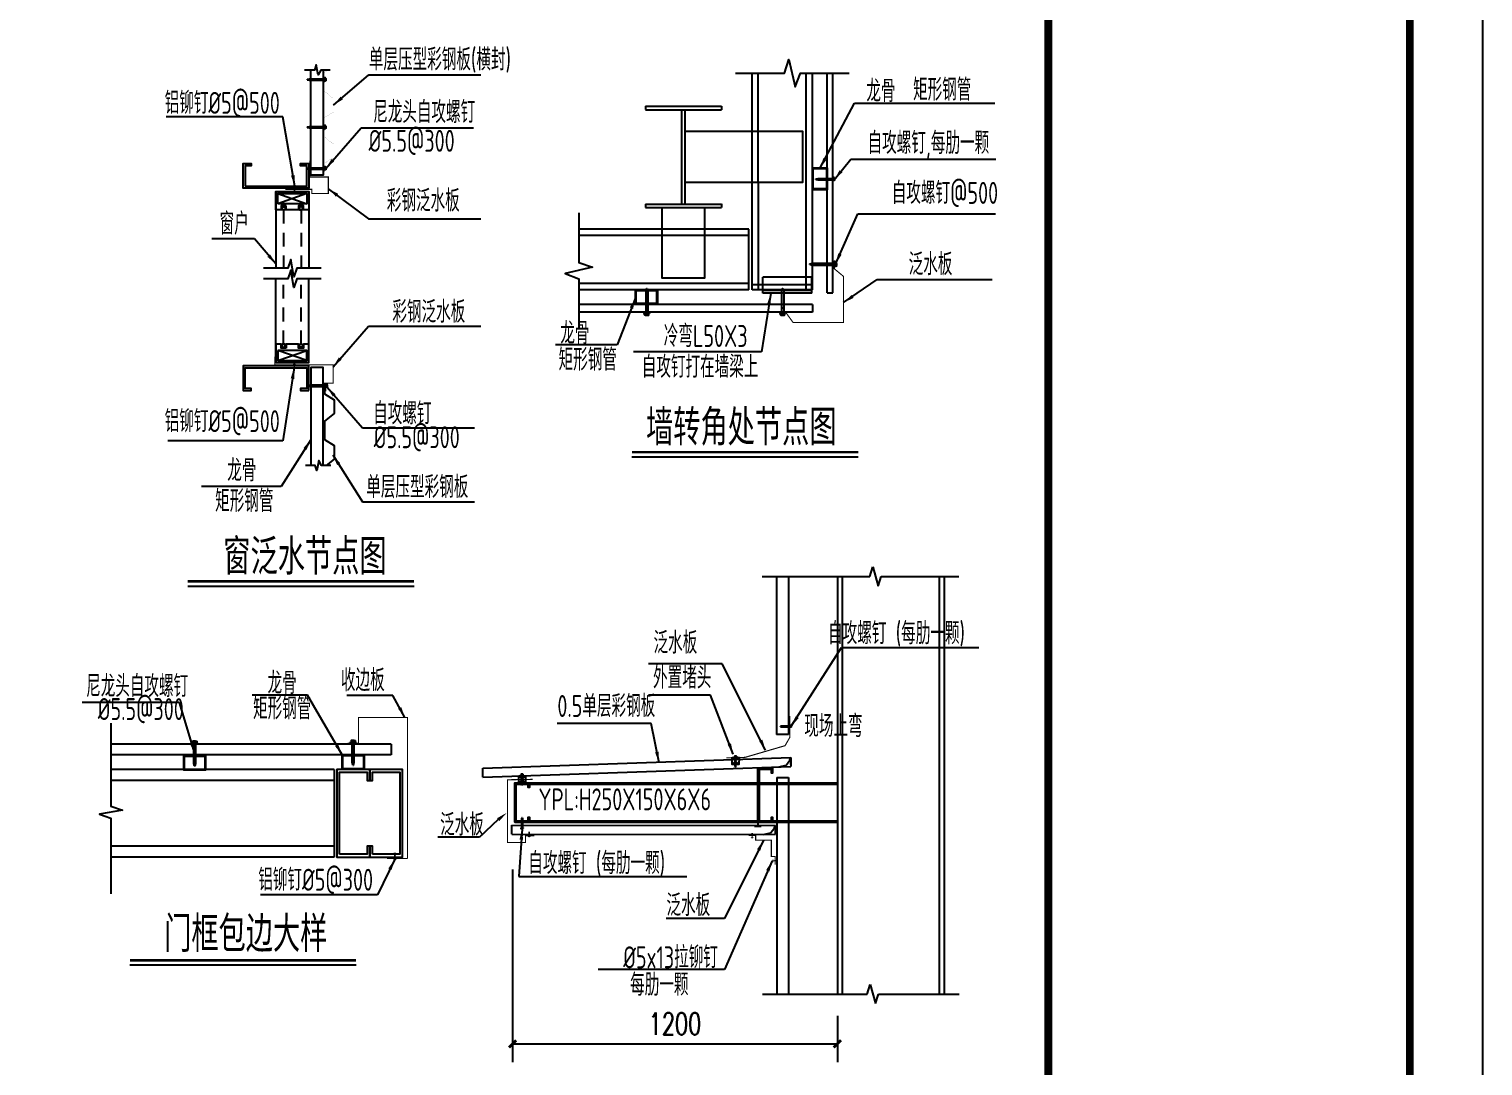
# Model space of a CAD drawing. Extents: x 180850 to 1399066, y 113487 to 334416.
# Drawn here: x 754088 to 793893, y 270012 to 298401 of the extents above; entities that cross this region are included whole.
import ezdxf
from ezdxf.enums import TextEntityAlignment as Align

# ---------------------------------------------------------------- set-up
doc = ezdxf.new("R2010")
doc.units = 0
doc.header["$LTSCALE"] = 1000
doc.linetypes.add('x2', pattern=[1.25, 0.75, -0.5])
for name, color, linetype in [('8', 3, 'Continuous'), ('AXIS', 3, 'Continuous'), ('E_LINE', 7, 'Continuous'), ('GZ', 50, 'Continuous'), ('LT', 27, 'Continuous'), ('PUB_TEXT', 7, 'Continuous'), ('PUB_TITLE', 4, 'Continuous'), ('TEXT', 7, 'Continuous'), ('THIN', 7, 'Continuous'), ('WINDOW', 4, 'Continuous'), ('粗实线', 2, 'Continuous')]:
    doc.layers.add(name, color=color, linetype=linetype)
doc.styles.add('_TCH_DIM_T3', font='SIMPLEX', dxfattribs={"width": 0.705882, "bigfont": 'GBCBIG'})
doc.styles.add('C', font='tssdeng.shx', dxfattribs={"height": 3, "bigfont": 'tssdchn.shx'})
doc.styles.add('标准字体', font='tssdeng.shx', dxfattribs={"width": 0.7, "bigfont": 'tssdchn.shx'})
doc.dimstyles.new('TCH-200-1', dxfattribs={"dimtxt": 595, "dimasz": 200, "dimexe": 500, "dimexo": 600, "dimgap": 252.5, "dimtad": 1, "dimdec": 0, "dimzin": 0, "dimdsep": 46, "dimtxsty": '_TCH_DIM_T3', "dimblk": 'ARCHTICK', "dimcen": 0.09, "dimclrd": 3, "dimclre": 3, "dimclrt": 7, "dimazin": 2, "dimtfac": 1, "dimtdec": 0, "dimtix": 1, "dimtmove": 2, "dimatfit": 3, "dimfxl": 1, "dimtolj": 1, "dimtzin": 0, "dimarcsym": 0})

# ---------------------------------------------------------------- blocks, each defined once
blk = doc.blocks.new('_ArchTick')
at = {"color": 0, "linetype": 'ByBlock', "const_width": 0.4}
blk.add_lwpolyline([(-0.5, -0.5), (0.5, 0.5)], dxfattribs=at)
blk = doc.blocks.new('*D581')
at = {"layer": 'AXIS', "color": 3, "lineweight": -2, "transparency": 16777216}
for p, q in [((767326, 275390), (767326, 270115)), ((776217, 271382), (776217, 270115)), ((767326, 270615), (776217, 270615))]:
    blk.add_line(p, q, dxfattribs=at)
at = {"layer": 'Defpoints', "color": 0, "transparency": 16777216}
for p in [(767326, 275990), (776217, 271982), (776217, 270615)]:
    blk.add_point(p, dxfattribs=at)
at = {"layer": 'AXIS', "color": 3, "lineweight": -2, "transparency": 16777216, "xscale": 200, "yscale": 200, "zscale": 200, "rotation": 180}
blk.add_blockref('_ArchTick', (767326, 270615), dxfattribs=at)
at = {"layer": 'AXIS', "color": 3, "lineweight": -2, "transparency": 16777216, "xscale": 200, "yscale": 200, "zscale": 200}
blk.add_blockref('_ArchTick', (776217, 270615), dxfattribs=at)
at = {"layer": 'AXIS', "color": 7, "transparency": 16777216, "insert": (771772, 271165), "char_height": 595, "attachment_point": 5, "style": '_TCH_DIM_T3'}
blk.add_mtext('\\A1;1200', dxfattribs=at)
blk = doc.blocks.new('MD')
at = {"linetype": 'Continuous', "ltscale": 20}
blk.add_hatch(color=256, dxfattribs=at).paths.add_polyline_path([(8.6, -7.8), (8.6, -2.6), (-13.3, -4.2), (-13.2, 4.1), (8.6, 2.4), (8.6, 7.6, -0.696305)])
blk = doc.blocks.new('*X373')
at = {"color": 0}
for p, q in [((903710.7, -307545.5), (903713.7, -307542.6)), ((903710.7, -307554.3), (903716.7, -307548.3)), ((903710.7, -307563.2), (903716.7, -307557.2)), ((903710.7, -307572), (903716.7, -307566)), ((903710.7, -307580.9), (903716.7, -307574.9)), ((903710.7, -307589.7), (903716.7, -307583.7)), ((903710.7, -307598.5), (903716.7, -307592.5)), ((903712.2, -307606), (903716.1, -307602))]:
    blk.add_line(p, q, dxfattribs=at)
blk = doc.blocks.new('AUDIT_I_040821143925-1')
at = {"linetype": 'Continuous', "ltscale": 20, "xscale": -0.899999999919668, "yscale": 0.8999999999068677, "zscale": 0.9, "rotation": 269.9996944201824}
blk.add_blockref('*X373', (276843.2, -813343.8), dxfattribs=at)
blk = doc.blocks.new('GD')
at = {"linetype": 'Continuous', "ltscale": 20}
for p, q in [((0, 1.3), (15, 3.6)), ((0, -1.3), (0, 1.3)), ((15, 3.6), (137.5, 3.6)), ((108.1, -3.6), (108.1, 3.6)), ((137.5, -9.7), (137.5, 9.7)), ((137.5, 9.7), (140.8, 9.7)), ((140.8, -9.7), (140.8, 9.7)), ((148.5, 7.5), (140.8, 7.5)), ((148.5, 3.4), (140.8, 3.4)), ((150, -5.5), (150, 5.4)), ((0, -1.3), (15, -3.6)), ((15, -3.6), (137.5, -3.6)), ((137.5, -9.7), (140.8, -9.7)), ((148.5, -3.4), (140.8, -3.4)), ((148.5, -7.5), (140.8, -7.5))]:
    blk.add_line(p, q, dxfattribs=at)
blk.add_ellipse((148.5, 5.4), major_axis=(0, 2.08), ratio=0.698493, start_param=3.141597, end_param=6.28319, dxfattribs=at)
at = {"linetype": 'Continuous', "ltscale": 20, "extrusion": (0, 0, -1)}
for centre, major_axis, ratio, start_param, end_param in [((148.5, 0), (0, 3.37), 0.429967, -0.000017, 3.141602), ((148.5, -5.5), (0, 2.08), 0.698493, -0.000005, 3.141588)]:
    blk.add_ellipse(centre, major_axis=major_axis, ratio=ratio, start_param=start_param, end_param=end_param, dxfattribs=at)
at = {"layer": 'PUB_TEXT', "xscale": 1.825602383585646, "yscale": 1.341960000107064, "zscale": 1.34196}
blk.add_blockref('AUDIT_I_040821143925-1', (0, 0), dxfattribs=at)
blk = doc.blocks.new('$五金$00000002')
at = {"layer": 'E_LINE'}
blk.add_blockref('MD', (-0.4, 0.1, 0), dxfattribs=at)

msp = doc.modelspace()

# ---------------------------------------------------------------- linework, layer by layer
for p, q in [((775939.16, 291176.03), (775939.16, 297193.87)), ((776094.61, 291176.03), (776094.61, 297193.87)), ((775939.16, 291176.03), (776094.61, 291176.03)), ((775533.45, 290863.67), (769142.35, 290863.67)), ((775533.45, 290646.15), (769142.35, 290646.15)), ((775533.45, 290863.67), (775533.45, 290646.15)), ((763997.22, 278820.52), (756328.99, 278820.52)), ((763997.22, 278820.52), (763997.22, 278530.5)), ((763997.22, 278530.5), (756328.99, 278530.5)), ((774040.94, 277017.05, -21.39), (774040.94, 276579.28, -21.39)), ((773948.9, 276579.28, -21.39), (774132.97, 276579.28, -21.39))]:
    msp.add_line(p, q)
at = {"color": 3}
for p, q in [((775522.15, 291609.57), (774179.84, 291609.57)), ((774179.84, 291171.62), (774179.84, 291609.57)), ((775522.15, 291171.77), (775522.15, 291609.57)), ((775522.15, 291247.76), (774179.84, 291247.6)), ((775522.15, 291171.77), (774179.84, 291171.62))]:
    msp.add_line(p, q, dxfattribs=at)
at = {"color": 0, "ltscale": 30}
for p, q in [((774551.98, 283410.95, -76.46), (774551.98, 279083.48, -76.46)), ((774876.81, 283410.95, -76.46), (774876.81, 279083.48, -76.46)), ((774876.81, 279083.48, -76.46), (774551.98, 279083.48, -76.46)), ((774556.72, 277912.52, -76.46), (774556.72, 271981.52, -76.46)), ((774556.72, 277912.52, -76.46), (774881.54, 277912.52, -76.46)), ((774881.54, 277912.52, -76.46), (774881.54, 271981.52, -76.46))]:
    msp.add_line(p, q, dxfattribs=at)
at = {"linetype": 'ByBlock'}
for p, q in [((773338.48, 278454.26, -21.39), (773522.32, 278263.36, -21.39)), ((773522.32, 278454.26, -21.39), (773338.48, 278263.36, -21.39)), ((767493.28, 277957.5, -21.78), (767677.12, 277766.61, -21.78)), ((767677.12, 277957.5, -21.78), (767493.28, 277766.61, -21.78))]:
    msp.add_line(p, q, dxfattribs=at)
at = {"const_width": 3}
msp.add_lwpolyline([(762270.25, 297279.81), (762157.12, 297207.63), (762157.12, 296707.57), (762418.48, 296503.35), (762418.48, 296129.33), (762155.31, 295961.42), (762155.31, 295461.36), (762418.48, 295255.72), (762418.48, 294881.7), (762155.31, 294713.79), (762155.31, 294463.76)], dxfattribs=at)
at = {"color": 1, "const_width": 30}
for points in [[(761099.24, 294013.86), (761830.42, 294013.86), (761830.42, 293901.37), (762280.38, 293901.37), (762280.38, 294351.33), (761774.18, 294351.33), (761774.18, 294801.28)], [(774634.23, 290629.84), (774815.19, 290629.84), (775008.22, 290364.25), (776388.58, 290364.25), (776388.58, 291627.89), (776111.11, 291857.27), (776111.11, 292062.5)], [(762208.35, 288480.14), (762208.35, 288705.12), (762410.83, 288705.12), (762410.83, 289211.32), (761804.89, 289211.32), (760816.69, 289211.32), (760816.69, 289436.3)], [(764449.94, 275693.61), (764449.94, 279548.9), (763107.56, 279548.9), (763107.56, 278845.78), (762807.64, 278845.78)], [(764449.94, 275693.61), (763889.81, 275693.61)]]:
    msp.add_lwpolyline(points, dxfattribs=at)
for points, elevation in [([(774916.96, 279594.3), (774918.86, 279012.16), (774785.65, 278780.74), (773691.2, 278460.96), (773176.88, 278447.74)], -21.39), ([(767878.38, 277858.92), (767184.65, 277846.86), (767184.65, 276132.09), (767677.12, 276132.09), (767677.12, 276315.36), (767920.16, 276315.36)], -21.39), ([(773790.86, 276319.49), (773980.13, 276319.49), (773980.13, 276191.76), (774410.6, 276191.76), (774410.6, 275745.26), (774512.23, 275745.26), (774512.23, 275523.39)], -76.46)]:
    msp.add_lwpolyline(points, dxfattribs=dict(at, elevation=elevation))
at = {"linetype": 'ByBlock'}
for points, elevation in [([(773342.12, 278454.35), (773525.96, 278454.35), (773522.32, 278263.36), (773338.48, 278263.36)], -21.39), ([(767493.28, 277957.5), (767677.12, 277957.5), (767677.12, 277766.61), (767493.28, 277766.61)], -21.78)]:
    msp.add_lwpolyline(points, close=True, dxfattribs=dict(at, elevation=elevation))
at = {"layer": '8', "color": 1, "linetype": 'Continuous', "ltscale": 0.2}
msp.add_line((775539.59, 291395.44), (773882.25, 291395.65), dxfattribs=at)
at = {"layer": 'AXIS', "linetype": 'ByBlock'}
for p, q in [((766510.8, 278161.55, -21.39), (774939.6, 278455.89, -21.39)), ((774625.87, 278197.5, -21.39), (774817.12, 278250.06, -21.39)), ((774817.12, 278250.06, -21.39), (774871.64, 278323.24, -21.39)), ((774871.64, 278323.24, -21.39), (774917.2, 278386.72, -21.39)), ((774917.2, 278386.72, -21.39), (774939.6, 278455.89, -21.39)), ((774935.52, 278306.49, -21.39), (774941.71, 278209.49, -21.39)), ((774939.6, 278455.89, -21.39), (774939.6, 278208.45, -21.39)), ((766510.8, 277914.11, -21.39), (774939.6, 278208.45, -21.39)), ((766510.8, 277914.11, -21.39), (766510.8, 278161.55, -21.39)), ((766933.32, 276756.39, -21.39), (766418.45, 276278.11, -21.39)), ((766418.45, 276278.11, -21.39), (765281.48, 276278.11, -21.39)), ((767307.85, 276602.7, -76.46), (774520.04, 276598.36, -76.46)), ((767307.85, 276355.27, -76.46), (767307.85, 276602.7, -76.46)), ((767307.85, 276355.27, -76.46), (774511.27, 276351.08, -76.46)), ((774197.21, 276349.29, -76.46), (774390.21, 276397, -76.46)), ((774390.21, 276397, -76.46), (774447.29, 276468.21, -76.46)), ((774390.21, 276397, -76.46), (774447.29, 276468.21, -76.46)), ((774447.29, 276468.21, -76.46), (774495.06, 276530.03, -76.46)), ((774495.06, 276530.03, -76.46), (774520.04, 276598.36, -76.46)), ((774520.05, 276598.47, -76.46), (774511.27, 276351.08, -76.46))]:
    msp.add_line(p, q, dxfattribs=at)
msp.add_solid([(766902.09, 276795.17, -21.39), (766964.54, 276717.62, -21.39), (767165.98, 276943.75, -21.39)], dxfattribs=at)
at = {"layer": 'E_LINE'}
for points in [[(762174.29, 288715.53), (762174.29, 288413.42), (762437.46, 288245.5), (762437.46, 287871.48), (762176.1, 287667.26), (762176.1, 287167.2)], [(762176.1, 287469.32), (762176.1, 287167.2), (762439.27, 286999.28), (762439.27, 286625.27), (762221.49, 286455.1)]]:
    msp.add_lwpolyline(points, dxfattribs=at)
at = {"layer": 'GZ'}
for p, q in [((770961.75, 296286.58), (773044.18, 296286.58)), ((770961.75, 296192.83), (773044.18, 296192.83)), ((770963.05, 296287.35), (770963.05, 296196.8)), ((771956.09, 293611.74), (771956.09, 296192.83)), ((772049.84, 293611.74), (772049.84, 296192.83)), ((773051.75, 296189.26), (773051.75, 296287.35)), ((770961.75, 293611.74), (773044.18, 293611.74)), ((770961.75, 293611.74), (770961.75, 293517.99)), ((770961.75, 293517.99), (773044.18, 293517.99)), ((773051.75, 293514.42), (773051.75, 293612.52)), ((774161.75, 283410.95, -76.46), (777107.85, 283410.95, -76.46)), ((776217.15, 283410.95, -76.46), (776217.15, 271981.52, -76.46)), ((776353.84, 283410.95, -76.46), (776353.84, 271981.52, -76.46)), ((777107.85, 283410.95, -76.46), (777191.85, 283674.95, -76.46)), ((777191.85, 283674.95, -76.46), (777335.85, 283146.95, -76.46)), ((777335.85, 283146.95, -76.46), (777419.85, 283410.95, -76.46)), ((777419.85, 283410.95, -76.46), (779548.04, 283410.95, 363.82)), ((779006.51, 283410.95, 231.36), (779006.51, 271981.52, 231.36)), ((779143.2, 283410.95, 231.36), (779143.2, 271981.52, 231.36)), ((774166.48, 271981.52, -76.46), (777034.8, 271981.52, -76.46)), ((777034.8, 271981.52, -76.46), (777118.8, 272245.52, -76.46)), ((777118.8, 272245.52, -76.46), (777262.8, 271717.52, -76.46)), ((777262.8, 271717.52, -76.46), (777346.8, 271981.52, -76.46)), ((777346.8, 271981.52, -76.46), (779552.77, 271981.52, 363.82))]:
    msp.add_line(p, q, dxfattribs=at)
for points in [[(772049.84, 295602.51), (775262.23, 295602.51), (775262.23, 294203.28), (772049.84, 294203.28)], [(771424.18, 293517.99), (772581.75, 293517.99), (772581.75, 291580.01), (771424.18, 291580.01)]]:
    msp.add_lwpolyline(points, close=True, dxfattribs=at)
at = {"layer": 'LT'}
for p, q in [((773882.25, 291263.15), (773881.25, 297193.87)), ((774054.9, 291263.13), (774053.89, 297193.87)), ((775366.92, 291262.96), (775365.95, 297193.87)), ((775539.59, 291262.94), (775538.58, 297193.87)), ((773790.99, 292920.49), (769142.35, 292921.25)), ((773791.01, 292747.86), (769142.35, 292748.61)), ((773791.19, 291263.15), (773790.99, 292920.49)), ((773791.17, 291435.8), (769142.35, 291436.56)), ((773791.19, 291263.16), (769142.35, 291263.92)), ((775539.59, 291262.94), (773882.25, 291263.15)), ((762441.15, 278130.5), (756328.99, 278130.5)), ((762441.15, 278130.5), (762441.15, 275731.1)), ((762441.15, 277830.57), (756328.99, 277830.57)), ((767382.39, 277766.17, -76.46), (776219.59, 277766.17, -76.46)), ((767382.39, 277766.17, -76.46), (767382.73, 276727.16, -21.78)), ((767382.39, 277728.06, -76.46), (776219.59, 277728.06, -76.46)), ((767382.72, 276724.27, -23.78), (776217.15, 276724.38, -76.46)), ((767382.73, 276686.27, -21.78), (776217.15, 276686.27, -76.46)), ((762441.15, 276031.02), (756328.99, 276031.02)), ((762441.15, 275731.1), (756328.99, 275731.1))]:
    msp.add_line(p, q, dxfattribs=at)
for points in [[(762330.32, 297279.81), (762071.76, 297279.81), (762004.33, 297149.5), (761950.12, 297419.06), (761899.25, 297279.81), (761631.66, 297279.81)], [(773431.25, 297193.87), (773881.25, 297193.87), (774765.93, 297193.87), (774885.93, 297568.87), (775063.4, 296819.8), (775209.93, 297193.87), (776094.61, 297193.87), (776544.61, 297193.87)], [(762139.76, 297279.81), (762139.76, 294404.17), (761802.3, 294404.17), (761802.3, 297279.81)], [(769142.35, 293371.25), (769142.35, 292921.25), (769142.35, 292005.7), (769517.35, 291885.7), (768768.29, 291708.23), (769142.35, 291561.7), (769142.35, 290646.15), (769142.35, 290196.15)], [(762139.76, 286455.1), (762139.76, 289138.78), (761802.3, 289138.78), (761802.3, 286455.1)], [(762350.78, 286455.1), (762092.21, 286455.1), (762024.78, 286585.41), (761970.57, 286315.85), (761919.71, 286455.1), (761652.11, 286455.1)], [(756328.99, 279396.53), (756328.99, 277128.74), (756643.91, 277014.12), (756014.07, 276903.06), (756328.99, 276791.33), (756328.99, 274722.68)]]:
    msp.add_lwpolyline(points, dxfattribs=at)
for points in [[(760002.48, 294098.23), (761689.81, 294098.23), (761689.81, 294660.67), (761521.08, 294660.67), (761521.08, 294716.92), (761746.05, 294716.92), (761746.05, 294041.98), (759946.23, 294041.98), (759946.23, 294716.92), (760171.21, 294716.92), (760171.21, 294660.67), (760002.48, 294660.67)], [(775539.16, 294603.22), (775939.16, 294603.22), (775939.16, 294003.22), (775539.16, 294003.22)], [(775559.16, 294583.22), (775919.16, 294583.22), (775919.16, 294023.22), (775559.16, 294023.22)], [(771289.42, 291263.67), (771289.42, 290863.67), (770689.42, 290863.67), (770689.42, 291263.67)], [(771269.42, 291243.67), (771269.42, 290883.67), (770709.42, 290883.67), (770709.42, 291243.67)], [(761746.05, 288508.26), (761746.05, 289183.2), (759946.23, 289183.2), (759946.23, 288508.26), (760171.21, 288508.26), (760171.21, 288564.51), (760002.48, 288564.51), (760002.48, 289126.95), (761689.81, 289126.95), (761689.81, 288564.51), (761521.08, 288564.51), (761521.08, 288508.26)], [(758922.26, 278508.9), (758922.26, 278108.9), (758322.26, 278108.9), (758322.26, 278508.9)], [(758902.26, 278488.9), (758902.26, 278128.9), (758342.26, 278128.9), (758342.26, 278488.9)], [(763259.46, 278530.5), (763259.46, 278130.5), (762659.46, 278130.5), (762659.46, 278530.5)], [(763239.46, 278510.5), (763239.46, 278150.5), (762679.46, 278150.5), (762679.46, 278510.5)], [(762591.12, 275806.08), (762591.12, 278055.52), (763340.93, 278055.52), (763340.93, 277830.57), (763415.91, 277830.57), (763415.91, 278130.5), (762516.14, 278130.5), (762516.14, 275731.1), (763415.91, 275731.1), (763415.91, 276031.02), (763340.93, 276031.02), (763340.93, 275806.08)], [(763490.89, 275806.08), (763490.89, 276031.02), (763415.91, 276031.02), (763415.91, 275731.1), (764315.69, 275731.1), (764315.69, 278130.5), (763415.91, 278130.5), (763415.91, 277830.57), (763490.89, 277830.57), (763490.89, 278055.52), (764240.7, 278055.52), (764240.7, 275806.08)]]:
    msp.add_lwpolyline(points, close=True, dxfattribs=at)
for points, elevation in [([(774074.42, 278127.09), (774074.42, 276720.02), (774411.88, 276720.02), (774411.88, 276821.26), (774445.63, 276821.26), (774445.63, 276686.27), (774040.67, 276686.27), (774040.67, 278160.84), (774445.63, 278160.84), (774445.63, 278025.85), (774411.88, 278025.85), (774411.88, 278127.09)], -64.24), ([(767416.48, 277732.42), (767416.48, 276720.02), (767753.94, 276720.02), (767753.94, 276821.26), (767787.69, 276821.26), (767787.69, 276686.27), (767382.73, 276686.27), (767382.73, 277766.17), (767787.69, 277766.17), (767787.69, 277631.18), (767753.94, 277631.18), (767753.94, 277732.42)], -21.78)]:
    msp.add_lwpolyline(points, close=True, dxfattribs=dict(at, elevation=elevation))
at = {"layer": 'PUB_TEXT', "color": 3}
for p, q in [((770593.78, 286690.48), (776788.48, 286690.48)), ((758433.85, 283152.19), (764628.54, 283152.19)), ((756848.25, 272778.93), (763042.95, 272778.93))]:
    msp.add_line(p, q, dxfattribs=at)
at = {"layer": 'PUB_TEXT', "color": 3, "const_width": 70.88}
for points in [[(770593.78, 286817.21), (776788.48, 286817.21)], [(758433.85, 283278.93), (764628.54, 283278.93)], [(756848.25, 272905.67), (763042.95, 272905.67)]]:
    msp.add_lwpolyline(points, dxfattribs=at)
at = {"layer": 'PUB_TITLE'}
msp.add_lwpolyline([(675092.51, 232984.16), (793892.51, 232984.16), (793892.51, 316984.16), (675092.51, 316984.16)], close=True, dxfattribs=at)
at = {"layer": 'PUB_TITLE', "const_width": 212.12}
for points in [[(677912.82, 234398.34), (677912.82, 315569.98), (791892.51, 315569.98), (791892.51, 234398.34)], [(781993.53, 315569.98), (791892.51, 315569.98), (791892.51, 234398.34), (781993.53, 234398.34)]]:
    msp.add_lwpolyline(points, close=True, dxfattribs=at)
at = {"layer": 'WINDOW', "color": 4}
for p, q in [((760846.14, 293957.62), (760846.14, 291852.18)), ((761746.05, 293957.62), (761746.05, 291852.18)), ((760846.14, 289267.56), (760846.14, 291564.92)), ((761746.05, 289267.56), (761746.05, 291564.92))]:
    msp.add_line(p, q, dxfattribs=at)
at = {"layer": 'WINDOW', "color": 4, "linetype": 'x2', "ltscale": 0.5}
for p, q in [((761057.06, 293451.42), (761057.06, 291852.18)), ((761535.14, 293451.42), (761535.14, 291852.18)), ((761057.06, 289773.76), (761057.06, 291564.92)), ((761535.14, 289773.76), (761535.14, 291564.92))]:
    msp.add_line(p, q, dxfattribs=at)
at = {"layer": 'WINDOW', "color": 4}
for points in [[(761127.37, 293563.91), (760986.75, 293563.91), (760986.75, 293451.42), (760846.14, 293451.42), (760846.14, 293957.62), (761746.05, 293957.62), (761746.05, 293451.42), (761605.44, 293451.42), (761605.44, 293563.91), (761464.83, 293563.91), (761464.83, 293451.42), (761127.37, 293451.42), (761127.37, 293563.91)], [(761689.81, 293901.37), (760902.39, 293620.15)], [(760902.39, 293901.37), (761689.81, 293620.15)], [(762083.52, 291564.92), (761422.65, 291564.92), (761336.67, 291328.7), (761253.36, 291801.15), (761169.55, 291564.92), (760508.68, 291564.92)], [(761127.37, 289661.27), (760986.75, 289661.27), (760986.75, 289773.76), (760846.14, 289773.76), (760846.14, 289267.56), (761746.05, 289267.56), (761746.05, 289773.76), (761605.44, 289773.76), (761605.44, 289661.27), (761464.83, 289661.27), (761464.83, 289773.76), (761127.37, 289773.76), (761127.37, 289661.27)], [(761689.81, 289323.81), (760902.39, 289605.03)], [(760902.39, 289323.81), (761689.81, 289605.03)]]:
    msp.add_lwpolyline(points, dxfattribs=at)
for points in [[(760902.39, 293620.15), (760902.39, 293901.37), (761689.81, 293901.37), (761689.81, 293620.15)], [(761014.88, 293535.79), (761099.24, 293535.79), (761099.24, 293451.42), (761014.88, 293451.42)], [(761577.32, 293451.42), (761577.32, 293535.79), (761492.95, 293535.79), (761492.95, 293451.42)], [(760902.39, 289605.03), (760902.39, 289323.81), (761689.81, 289323.81), (761689.81, 289605.03)], [(761014.88, 289689.4), (761099.24, 289689.4), (761099.24, 289773.76), (761014.88, 289773.76)], [(761577.32, 289773.76), (761577.32, 289689.4), (761492.95, 289689.4), (761492.95, 289773.76)]]:
    msp.add_lwpolyline(points, close=True, dxfattribs=at)
at = {"layer": 'WINDOW'}
msp.add_lwpolyline([(762083.52, 291852.18), (761422.65, 291852.18), (761336.67, 291615.95), (761253.36, 292088.41), (761169.55, 291852.18), (760508.68, 291852.18)], dxfattribs=at)

# ---------------------------------------------------------------- block references
for name, p, xscale, yscale, zscale, rotation in [('GD', (774658.93, 279310.5, -76.46), 1.984301548745609, 3.307169249997124, 3.307169249999999, 0.08408071477353732), ('GD', (773430.41, 278196.73, -21.39), 1.98430154874561, 3.307169249997124, 3.307169249999999, 90.08408071477353), ('GD', (767585.21, 277699.98, -21.78), 1.984301548745609, 3.307169249997124, 3.307169249999999, 90.08408071477353), ('GD', (767585.21, 276804.29, -21.78), -1.98430154874561, 3.307169249997124, 3.307169249999999, 89.91591928522651), ('MD', (767779.95, 276348.98, -76.46), 5.624437499995112, 5.624437499995112, 5.624437499999999, 270.6389793387227), ('MD', (773885.49, 276319.49, -76.46), 5.624437499995112, 5.624437499995112, 5.624437499999999, 270.6389793387227), ('MD', (774512.23, 275629.51, -76.46), 5.624437499995112, 5.624437499995112, 5.624437499999999, 180.6389793387227)]:
    msp.add_blockref(name, p, dxfattribs=dict(xscale=xscale, yscale=yscale, zscale=zscale, rotation=rotation))
at = {"layer": 'PUB_TEXT'}
for p, xscale, yscale, zscale, rotation in [((761703.74, 297021.35, -86.05), -3.374662497866666, 5.624437499995111, 5.624437499999999, 180), ((761703.74, 295716.39, -86.05), -3.374662497866666, 5.624437499995111, 5.624437499999999, 180), ((761703.74, 294586.13, -86.05), -3.374662497866666, 5.624437499995111, 5.624437499999999, 180), ((770999.75, 291298.11), 4.859513996927999, 8.099189999992959, 8.099189999999998, 270.0000000000087), ((774718.68, 291298.11), 4.859513996927999, 8.099189999992959, 8.099189999999998, 270.0000000000087), ((758626.37, 278228.41), -4.498875000688713, 7.49812500004191, 7.498125000000007, 270), ((762963.57, 278250.01), -4.498875000688713, 7.49812500004191, 7.498125000000007, 270)]:
    msp.add_blockref('GD', p, dxfattribs=dict(at, xscale=xscale, yscale=yscale, zscale=zscale, rotation=rotation))
for p, xscale, yscale, zscale in [((775630.53, 294293.5), 3.374662497866666, 5.624437499995111, 5.624437499999999), ((775463.88, 291964.23), 4.859513996927999, 8.099189999992959, 8.099189999999998), ((761743.57, 288639.06, -86.05), 3.374662497866666, 5.624437499995111, 5.624437499999999)]:
    msp.add_blockref('GD', p, dxfattribs=dict(at, xscale=xscale, yscale=yscale, zscale=zscale))
at = {"layer": 'WINDOW', "xscale": 5.624437499995111, "yscale": 5.624437499995111, "zscale": 5.624437499999999}
for p, rotation in [((761354.87, 294054.57), 270), ((761351.05, 289170.32), 90)]:
    msp.add_blockref('$五金$00000002', p, dxfattribs=dict(at, rotation=rotation))
at = {"layer": '粗实线', "xscale": 7.49812500004191, "yscale": 7.49812500004191, "zscale": 7.498125000000007, "rotation": 270}
msp.add_blockref('$五金$00000002', (764103.49, 275750.71), dxfattribs=at)

# ---------------------------------------------------------------- texts
at = {"layer": 'TEXT'}
for s, height, style, width, p in [('单层压型彩钢板(横封)', 600, '标准字体', 0.7, (763391.48, 297268.73)), ('龙骨', 600, '标准字体', 0.7, (777011.66, 296405.84)), ('矩形钢管', 600, '标准字体', 0.7, (778290.14, 296442.13)), ('铝铆钉%%C5@500', 600, '标准字体', 0.7, (757801.11, 296080.63)), ('尼龙头自攻螺钉', 600, '标准字体', 0.7, (763509.06, 295829.31)), ('%%C5.5@300', 600, '标准字体', 0.7, (763385.52, 295040.6)), ('自攻螺钉,每肋一颗', 600, '标准字体', 0.7, (777045.26, 294983.28)), ('自攻螺钉@500', 600, '标准字体', 0.7, (777707.33, 293615.03)), ('彩钢泛水板', 600, '标准字体', 0.7, (763882.54, 293404.03)), ('泛水板', 600, '标准字体', 0.7, (778170.02, 291663.03)), ('彩钢泛水板', 600, '标准字体', 0.7, (764035, 290359.35)), ('龙骨', 600, '标准字体', 0.7, (768633.71, 289776.96)), ('冷弯L50X3', 600, '标准字体', 0.7, (771463.61, 289697.71)), ('矩形钢管', 600, '标准字体', 0.7, (768585.74, 289050.41)), ('自攻钉打在墙梁上', 600, '标准字体', 0.7, (770863, 288853.7)), ('自攻螺钉', 600, '标准字体', 0.7, (763507.84, 287578)), ('铝铆钉%%C5@500', 600, '标准字体', 0.7, (757801.11, 287366.48)), ('墙转角处节点图', 980, 'C', 0.8, (770979.98, 287001.2, -15046.45)), ('龙骨', 600, '标准字体', 0.7, (759513.33, 286018.07)), ('单层压型彩钢板', 600, '标准字体', 0.7, (763320.99, 285563.33)), ('矩形钢管', 600, '标准字体', 0.7, (759181.86, 285180.43)), ('窗泛水节点图', 980, 'C', 0.8, (759407, 283462.92, -15046.45)), (' 自攻螺钉 (每肋一颗)', 600, 'C', 0.7, (775709.74, 281558.36, 55.06)), ('尼龙头自攻螺钉', 600, '标准字体', 0.7, (755650.51, 280112.01, 114.72)), ('龙骨', 600, '标准字体', 0.7, (760616.95, 280196.2)), ('收边板', 600, '标准字体', 0.7, (762626.55, 280273.68)), ('外置堵头', 600, 'C', 0.7, (771171.9, 280344.52, 33.67)), ('0.5单层彩钢板', 600, 'C', 0.7, (768551.88, 279567.01, 165.19)), ('%%C5.5@300', 600, '标准字体', 0.7, (755969.48, 279482.48, 114.72)), ('矩形钢管', 600, '标准字体', 0.7, (760220.11, 279500.22)), ('现场上弯', 600, 'C', 0.7, (775313.32, 279017.96, -21.39)), ('YPL:H250X150X6X6', 600, 'C', 0.7, (768032.74, 277011.14, -76.46)), (' 自攻螺钉 (每肋一颗)', 600, 'C', 0.7, (767500.85, 275265.63, -21.78)), ('铝铆钉%%C5@300', 600, '标准字体', 0.7, (760364.18, 274809.55)), ('门框包边大样', 980, 'C', 0.8, (757785.39, 273131.68, -15046.45)), ('%%c5%%12013拉铆钉', 600, 'C', 0.7, (770355.09, 272686.13, -76.46)), (' 每肋一颗', 600, 'C', 0.7, (770288.73, 271936.26, -21.39))]:
    msp.add_text(s, height=height, dxfattribs=dict(at, style=style, width=width)).set_placement(p)
at = {"layer": 'TEXT', "style": 'C', "width": 0.7}
for p in [(771184.35, 281600.26, 110.12), (765342.3, 276616.85, -21.39), (771538.97, 274414.53, -76.46)]:
    msp.add_text('泛水板', height=600, dxfattribs=at).set_placement(p, align=Align.MIDDLE_LEFT)
at = {"layer": 'THIN', "style": '标准字体', "width": 0.7}
for s, p in [('窗户', (759305.09, 292774.1)), ('%%C5.5@300', (763524.99, 286925.56))]:
    msp.add_text(s, height=600, dxfattribs=at).set_placement(p)

# ---------------------------------------------------------------- dimensions: what is measured, and where the dimension line sits
at = {"layer": 'AXIS'}
dim = msp.add_linear_dim(base=(776217.15, 270615.38, -76.46), p1=(767326.14, 275990.15, -76.46), p2=(776217.15, 271981.52, -76.46), text='1200', dimstyle='TCH-200-1', dxfattribs=at)
dim.commit()
dim.dimension.update_dxf_attribs({"geometry": '*D581', "text_midpoint": (771771.64, 271165.38, -76.46)})

# ---------------------------------------------------------------- leaders
for points in [[(762418.48, 296316.34), (763391.48, 297148.7), (766459.6, 297148.7)], [(775739.16, 294583.22), (776686.46, 296374.81), (780526.13, 296374.81)], [(761360.45, 294098.23), (761036.62, 296000.5), (757840.24, 296000.5)], [(762209.93, 294586.13, -86.05), (763182.93, 295700.42, -86.05), (766251.05, 295700.42, -86.05)], [(776131.84, 294274.53), (776583.33, 294843.84), (780555.19, 294843.84)], [(762280.38, 294031.56), (763383.83, 293201.98), (766451.95, 293201.98)], [(776167.09, 291965.92), (776774.96, 293345.66), (780547.67, 293345.66)], [(760846.14, 291969.18), (760256.87, 292657.25), (759091.01, 292657.25)], [(776388.58, 290911.04), (777307.31, 291543.8), (780460.6, 291543.8)], [(770689.42, 291040.76), (770186.91, 289757.28), (768498.24, 289757.28)], [(774394.05, 291171.64), (774138.4, 289565.85), (770636.54, 289565.85)], [(762410.83, 289155.08), (763383.83, 290269.36), (766451.95, 290269.36)], [(761344.68, 289126.95), (761036.62, 287129.35), (757886.87, 287129.35)], [(762244.87, 288596.72), (763217.87, 287482.43), (766285.99, 287482.43)], [(761802.3, 287157.5), (760986.8, 285874.01), (758811.02, 285874.01)], [(762402.37, 286742.75), (763217.87, 285459.26), (766285.99, 285459.26)], [(774956.58, 279310.39, -76.46), (776335.49, 281467.78, -76.46), (780092.28, 281467.78, -76.46)], [(774253.99, 278655.19, -152.91), (773066.75, 281022.66, -152.91), (771046.72, 281022.66, -152.91)], [(758624.63, 278563.21), (758204.76, 279964.6), (755541.53, 279964.6)], [(762659.46, 278530.5), (761712.16, 280165.17), (760198.06, 280165.17)], [(764378.25, 279548.9), (764050.44, 280156.57), (762790.18, 280156.57)], [(773366.5, 278544.74, -152.91), (772744.12, 280161.01, -152.91), (771046.72, 280161.01, -152.91)], [(771334.48, 278312.31, -21.39), (771122.96, 279383.49, -21.39), (768545.85, 279383.49, -21.39)], [(767584.78, 276506.65, -21.78), (767496.32, 275198.6, -21.78), (772092.14, 275198.6, -21.78)], [(774195.36, 276191.76, -76.46), (773129.69, 274046.27, -76.46), (771529.15, 274046.27, -76.46)], [(764099.59, 275669.71), (763628.37, 274697.07), (760421.73, 274697.07)], [(774432.91, 275629.51, -76.46), (773129.69, 272650.43, -76.46), (769671.28, 272650.43, -76.46)]]:
    msp.add_leader(points, dimstyle='TCH-200-1', override={"dimasz": 300}, dxfattribs=at)

doc.saveas('drawing.dxf')
